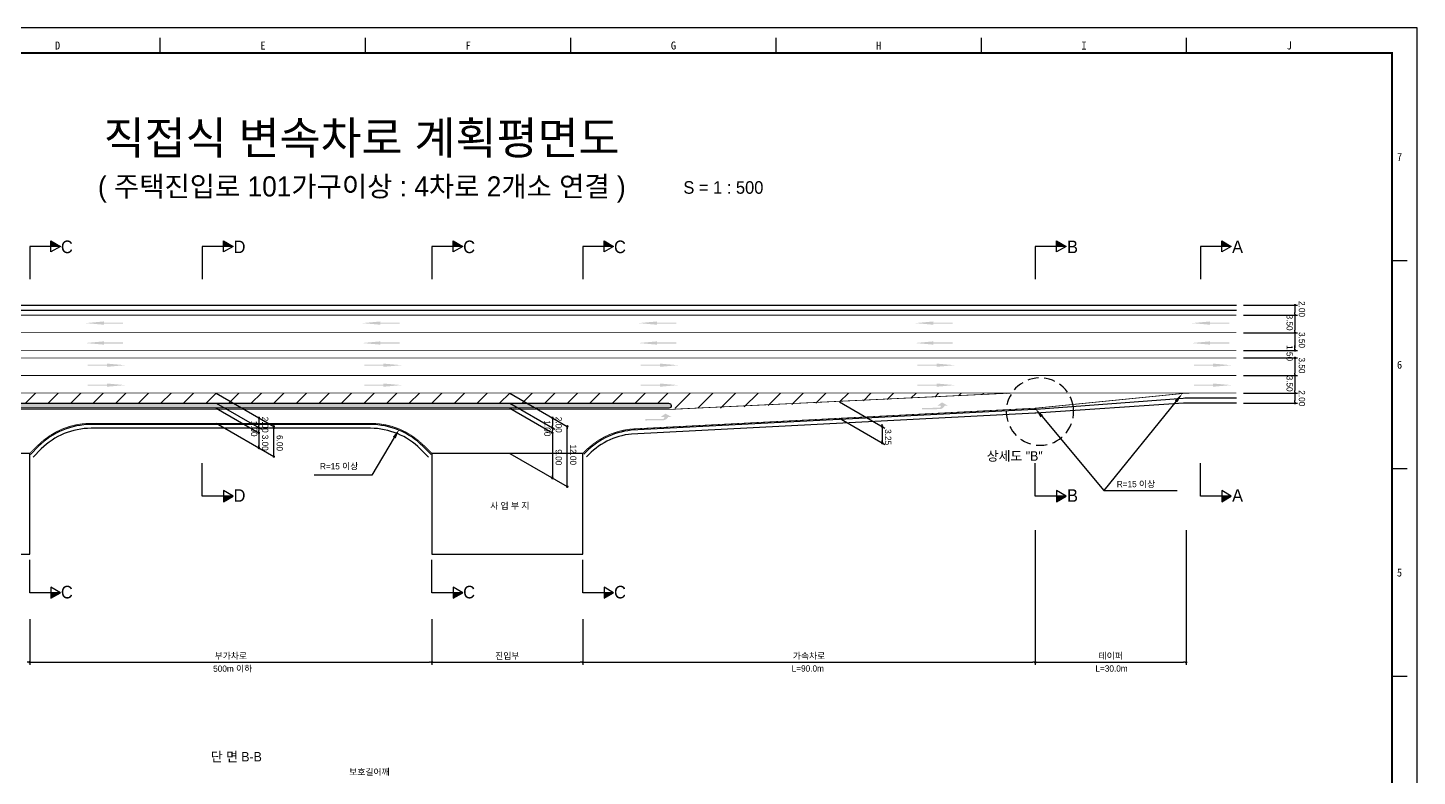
# Model space of a CAD drawing. Header units: millimetres. Extents: x 439 to 863, y 0 to 300.
# Drawn here: x 586.4 to 862.7, y 150.7 to 299.6 of the extents above; entities that cross this region are included whole.
import ezdxf
from ezdxf.enums import TextEntityAlignment as Align

# ---------------------------------------------------------------- set-up
doc = ezdxf.new("R2010")
doc.units = ezdxf.units.MM
doc.linetypes.add('HIDDEN', pattern=[9.525, 6.35, -3.175])
for name, color, linetype in [('CC-GSTR-0004', 4, 'Continuous'), ('CM-LANE-0030', 30, 'Continuous'), ('CZ-DIMT-0002', 7, 'Continuous'), ('CZ-LIN1-0007', 7, 'Continuous'), ('CZ-LIN2-0003', 3, 'Continuous'), ('CZ-LINE-0001', 7, 'Continuous'), ('CZ-TEXT-BOX0', 7, 'Continuous'), ('TITLE', 7, 'Continuous')]:
    doc.layers.add(name, color=color, linetype=linetype)
doc.styles.add('돋움', font='')
doc.styles.add('돋음체', font='')
doc.styles.get('돋움').set_extended_font_data('Dotum')
doc.styles.get('돋음체').set_extended_font_data('DotumChe')

# ---------------------------------------------------------------- blocks, each defined once
blk = doc.blocks.new('_Dot')
at = {"color": 0, "linetype": 'ByBlock', "lineweight": -2}
blk.add_line((-0.5, 0), (-1, 0), dxfattribs=at)
at = {"color": 0, "linetype": 'ByBlock', "const_width": 0.5}
blk.add_lwpolyline([(-0.25, 0, 1), (0.25, 0, 1)], format="xyb", close=True, dxfattribs=at)

msp = doc.modelspace()

# ---------------------------------------------------------------- hatches: boundary and pattern name
at = {"layer": 'CM-LANE-0030'}
h = msp.add_hatch(dxfattribs=at)
h.set_pattern_fill('ANSI31', color=256, style=0)
h.set_pattern_definition([(45, (-1534.1606, 457.6014), (-2.245064, 2.245064), [])])
h.paths.add_polyline_path([(514.35, 226.9), (543.03, 223.9), (547.84, 223.9), (547.81, 223.9, -0.949204), (547.87, 224.9), (713.87, 224.9, -0.974596), (713.9, 223.9), (713.89, 223.9), (723.61, 223.9), (781.85, 226.9)])
at = {"layer": 'CZ-LIN1-0007'}
for points in [[(601.54, 241.15), (601.54, 240.93), (605.37, 240.93), (605.37, 240.72), (601.54, 240.72), (601.54, 240.5), (597.89, 240.82)], [(656.54, 241.15), (656.54, 240.93), (660.37, 240.93), (660.37, 240.72), (656.54, 240.72), (656.54, 240.5), (652.89, 240.82)], [(711.54, 241.15), (711.54, 240.93), (715.37, 240.93), (715.37, 240.72), (711.54, 240.72), (711.54, 240.5), (707.89, 240.82)], [(766.54, 241.15), (766.54, 240.93), (770.37, 240.93), (770.37, 240.72), (766.54, 240.72), (766.54, 240.5), (762.89, 240.82)], [(821.54, 241.15), (821.54, 240.93), (825.37, 240.93), (825.37, 240.72), (821.54, 240.72), (821.54, 240.5), (817.89, 240.82)], [(601.54, 237.19), (601.54, 236.97), (605.37, 236.97), (605.37, 236.76), (601.54, 236.76), (601.54, 236.54), (597.89, 236.86)], [(656.54, 237.19), (656.54, 236.97), (660.37, 236.97), (660.37, 236.76), (656.54, 236.76), (656.54, 236.54), (652.89, 236.86)], [(711.54, 237.19), (711.54, 236.97), (715.37, 236.97), (715.37, 236.76), (711.54, 236.76), (711.54, 236.54), (707.89, 236.86)], [(766.54, 237.19), (766.54, 236.97), (770.37, 236.97), (770.37, 236.76), (766.54, 236.76), (766.54, 236.54), (762.89, 236.86)], [(821.54, 237.19), (821.54, 236.97), (825.37, 236.97), (825.37, 236.76), (821.54, 236.76), (821.54, 236.54), (817.89, 236.86)], [(602.15, 232.77), (602.15, 232.55), (598.33, 232.55), (598.33, 232.34), (602.15, 232.34), (602.15, 232.13), (605.8, 232.45)], [(657.15, 232.77), (657.15, 232.55), (653.33, 232.55), (653.33, 232.34), (657.15, 232.34), (657.15, 232.13), (660.8, 232.45)], [(712.15, 232.77), (712.15, 232.55), (708.33, 232.55), (708.33, 232.34), (712.15, 232.34), (712.15, 232.13), (715.8, 232.45)], [(767.15, 232.77), (767.15, 232.55), (763.33, 232.55), (763.33, 232.34), (767.15, 232.34), (767.15, 232.13), (770.8, 232.45)], [(822.15, 232.77), (822.15, 232.55), (818.33, 232.55), (818.33, 232.34), (822.15, 232.34), (822.15, 232.13), (825.8, 232.45)], [(602.15, 228.81), (602.15, 228.6), (598.33, 228.6), (598.33, 228.38), (602.15, 228.38), (602.15, 228.17), (605.8, 228.49)], [(657.15, 228.81), (657.15, 228.6), (653.33, 228.6), (653.33, 228.38), (657.15, 228.38), (657.15, 228.17), (660.8, 228.49)], [(712.15, 228.81), (712.15, 228.6), (708.33, 228.6), (708.33, 228.38), (712.15, 228.38), (712.15, 228.17), (715.8, 228.49)], [(767.15, 228.81), (767.15, 228.6), (763.33, 228.6), (763.33, 228.38), (767.15, 228.38), (767.15, 228.17), (770.8, 228.49)], [(822.15, 228.81), (822.15, 228.6), (818.33, 228.6), (818.33, 228.38), (822.15, 228.38), (822.15, 228.17), (825.8, 228.49)], [(767.76, 223.71, 0.267976), (768.79, 224.4), (769.42, 224.4), (768.25, 225.05), (767.31, 224.4), (768, 224.4, -0.504994), (767.69, 223.98), (764.23, 223.96), (764.23, 223.69)], [(712.76, 221.48, 0.267976), (713.79, 222.16), (714.42, 222.16), (713.25, 222.82), (712.31, 222.17), (713, 222.16, -0.504994), (712.69, 221.75), (709.23, 221.73), (709.23, 221.45)]]:
    msp.add_hatch(color=256, dxfattribs=at).paths.add_polyline_path(points)
at = {"layer": 'CZ-LIN2-0003'}
h = msp.add_hatch(dxfattribs=at)
h.set_pattern_fill('CROSS', color=256, scale=0.075, style=0)
h.set_pattern_definition([(0, (-1534.16064, 457.6014), (0.47625, 0.47625), [0.238125, -0.714375]), (90, (-1534.0416, 457.48233), (-0.47625, 0.47625), [0.238125, -0.714375])])
h.paths.add_polyline_path([(713.87, 224.9), (547.87, 224.9, 1), (547.87, 223.9), (713.87, 223.9, 1)])
at = {"layer": 'CZ-LINE-0001'}
for points in [[(591.03, 257.17), (591.03, 256.07), (592.93, 256.07)], [(625.36, 257.17), (625.36, 256.07), (627.27, 256.07)], [(671.03, 257.17), (671.03, 256.07), (672.93, 256.07)], [(701.03, 257.17), (701.03, 256.07), (702.93, 256.07)], [(791.03, 257.17), (791.03, 256.07), (792.93, 256.07)], [(823.87, 257.17), (823.87, 256.07), (825.77, 256.07)], [(627.27, 206.4), (625.36, 206.4), (625.36, 205.3)], [(792.93, 206.4), (791.03, 206.4), (791.03, 205.3)], [(825.77, 206.4), (823.87, 206.4), (823.87, 205.3)], [(592.93, 187.19), (591.03, 187.19), (591.03, 186.09)], [(672.93, 187.19), (671.03, 187.19), (671.03, 186.09)], [(702.93, 187.19), (701.03, 187.19), (701.03, 186.09)]]:
    msp.add_hatch(color=256, dxfattribs=at).paths.add_polyline_path(points)

# ---------------------------------------------------------------- linework, layer by layer
at = {"color": 0, "linetype": 'ByBlock', "lineweight": -2}
for p, q in [((838.44, 244.15), (838.44, 243.9)), ((838.44, 242.65), (838.44, 242.9)), ((838.44, 242.15), (838.44, 241.9)), ((838.44, 239.15), (838.44, 239.4)), ((838.44, 238.65), (838.44, 238.4)), ((838.44, 235.65), (838.44, 235.9)), ((838.44, 235.65), (838.44, 235.9)), ((838.44, 233.65), (838.44, 233.4)), ((838.44, 233.65), (838.44, 233.4)), ((838.44, 230.65), (838.44, 230.9)), ((838.44, 230.15), (838.44, 229.9)), ((838.44, 227.15), (838.44, 227.4)), ((838.44, 226.65), (838.44, 226.4)), ((838.44, 225.15), (838.44, 225.4)), ((632.38, 221.74), (632.38, 221.49)), ((690.75, 221.74), (690.75, 221.49)), ((632.38, 220.24), (632.38, 220.49)), ((632.38, 219.74), (632.38, 219.49)), ((632.38, 219.24), (632.38, 219.49)), ((635.34, 220.04), (635.34, 219.79)), ((690.75, 220.24), (690.75, 220.49)), ((690.75, 219.74), (690.75, 219.49)), ((690.75, 219.24), (690.75, 219.49)), ((693.71, 220.04), (693.71, 219.79)), ((756.35, 220.49), (756.35, 220.74)), ((756.35, 219.99), (756.35, 219.74)), ((632.38, 216.24), (632.38, 216.49)), ((756.35, 217.24), (756.35, 217.49)), ((635.34, 214.54), (635.34, 214.79)), ((690.75, 210.26), (690.75, 210.51)), ((693.71, 208.55), (693.71, 208.8))]:
    msp.add_line(p, q, dxfattribs=at)
at = {"color": 0, "linetype": 'ByBlock', "const_width": 0.25}
for points in [[(838.44, 244.27, 1), (838.44, 244.52, 1)], [(838.44, 242.52, 1), (838.44, 242.27, 1)], [(838.44, 242.27, 1), (838.44, 242.52, 1)], [(838.44, 239.02, 1), (838.44, 238.77, 1)], [(838.44, 238.77, 1), (838.44, 239.02, 1)], [(838.44, 235.52, 1), (838.44, 235.27, 1)], [(838.44, 235.52, 1), (838.44, 235.27, 1)], [(838.44, 233.77, 1), (838.44, 234.02, 1)], [(838.44, 233.77, 1), (838.44, 234.02, 1)], [(838.44, 230.52, 1), (838.44, 230.27, 1)], [(838.44, 230.27, 1), (838.44, 230.52, 1)], [(838.44, 226.77, 1), (838.44, 227.02, 1)], [(838.44, 227.02, 1), (838.44, 226.77, 1)], [(838.44, 225.02, 1), (838.44, 224.77, 1)], [(632.38, 221.87, 1), (632.38, 222.12, 1)], [(690.75, 221.87, 1), (690.75, 222.12, 1)], [(632.38, 220.12, 1), (632.38, 219.87, 1)], [(632.38, 219.87, 1), (632.38, 220.12, 1)], [(632.38, 219.12, 1), (632.38, 218.87, 1)], [(635.34, 220.16, 1), (635.34, 220.41, 1)], [(690.75, 219.87, 1), (690.75, 220.12, 1)], [(690.75, 220.12, 1), (690.75, 219.87, 1)], [(690.75, 219.12, 1), (690.75, 218.87, 1)], [(693.71, 220.16, 1), (693.71, 220.41, 1)], [(756.35, 220.37, 1), (756.35, 220.12, 1)], [(756.35, 220.12, 1), (756.35, 220.37, 1)], [(632.38, 216.12, 1), (632.38, 215.87, 1)], [(756.35, 217.12, 1), (756.35, 216.87, 1)], [(635.34, 214.41, 1), (635.34, 214.16, 1)], [(690.75, 210.13, 1), (690.75, 209.88, 1)], [(693.71, 208.42, 1), (693.71, 208.17, 1)]]:
    msp.add_lwpolyline(points, format="xyb", close=True, dxfattribs=at)
at = {"layer": 'CC-GSTR-0004'}
for points in [[(486.79, 244.4), (826.79, 244.4)], [(486.79, 243.4), (826.79, 243.4)]]:
    msp.add_lwpolyline(points, dxfattribs=at)
for points in [[(826.79, 225.9), (817.35, 225.9, 0.01872), (816.23, 225.86), (786.97, 223.66, -0.005853), (786.62, 223.64), (706.44, 219.51, 0.185887), (696.98, 214.73)], [(826.79, 224.9), (817.29, 224.9, 0.016655), (816.29, 224.87), (786.9, 222.91), (786.9, 222.91, -0.003788), (786.68, 222.89), (786.68, 222.89), (706.5, 218.76, 0.185554), (697.53, 214.23)], [(666.61, 214.72), (665.01, 216.33, 0.198912), (654.58, 220.65), (599, 220.65, 0.198912), (588.57, 216.33), (586.97, 214.72)], [(666.08, 214.19), (664.48, 215.8, 0.198912), (654.58, 219.9), (599, 219.9, 0.198912), (589.1, 215.8), (587.5, 214.19)]]:
    msp.add_lwpolyline(points, format="xyb", dxfattribs=at)
at = {"layer": 'CM-LANE-0030', "const_width": 0.15}
for points in [[(486.79, 235.4), (826.79, 235.4)], [(486.79, 233.9), (826.79, 233.9)]]:
    msp.add_lwpolyline(points, dxfattribs=at)
msp.add_lwpolyline([(713.87, 223.65), (547.92, 223.65), (514.35, 226.9), (781.85, 226.9)], close=True, dxfattribs=at)
at = {"layer": 'CZ-LIN1-0007', "const_width": 0.15}
msp.add_lwpolyline([(486.79, 242.4), (826.79, 242.4)], dxfattribs=at)
at = {"layer": 'CZ-LIN1-0007', "linetype": 'HIDDEN', "const_width": 0.15}
for points in [[(486.79, 238.9), (826.79, 238.9)], [(486.79, 230.4), (826.79, 230.4)], [(781.85, 226.9), (817.54, 226.9)]]:
    msp.add_lwpolyline(points, dxfattribs=at)
at = {"layer": 'CZ-LIN1-0007', "const_width": 0.15}
for points in [[(826.79, 226.9), (817.54, 226.9, 0.024922), (816.05, 226.82), (787.15, 223.93), (787.15, 223.93, -0.012053), (786.43, 223.88), (786.43, 223.88), (706.42, 219.76, 0.185992), (696.79, 214.9)], [(666.79, 214.9), (665.18, 216.51, 0.198912), (654.58, 220.9), (599, 220.9, 0.198912), (588.4, 216.51), (586.79, 214.9)]]:
    msp.add_lwpolyline(points, format="xyb", dxfattribs=at)
at = {"layer": 'CZ-LIN2-0003'}
msp.add_lwpolyline([(713.87, 224.9, -0.974596), (713.9, 223.9), (713.89, 223.9), (547.84, 223.9), (547.81, 223.9, -0.949204), (547.87, 224.9)], format="xyb", close=True, dxfattribs=at)
for points in [[(586.79, 214.9), (556.79, 214.9), (556.79, 194.9), (586.79, 194.9)], [(696.79, 214.9), (666.79, 214.9), (666.79, 194.9), (696.79, 194.9)]]:
    msp.add_lwpolyline(points, close=True, dxfattribs=at)
at = {"layer": 'CZ-LINE-0001'}
for p, q in [((591.03, 254.97), (591.03, 257.17)), ((591.03, 257.17), (592.93, 256.07)), ((625.36, 254.97), (625.36, 257.17)), ((625.36, 257.17), (627.27, 256.07)), ((671.03, 254.97), (671.03, 257.17)), ((671.03, 257.17), (672.93, 256.07)), ((701.03, 254.97), (701.03, 257.17)), ((701.03, 257.17), (702.93, 256.07)), ((791.03, 254.97), (791.03, 257.17)), ((791.03, 257.17), (792.93, 256.07)), ((823.87, 254.97), (823.87, 257.17)), ((823.87, 257.17), (825.77, 256.07)), ((592.93, 256.07), (586.79, 256.07)), ((586.79, 256.07), (586.79, 249.53)), ((592.93, 256.07), (591.03, 254.97)), ((627.27, 256.07), (621.12, 256.07)), ((621.12, 256.07), (621.12, 249.53)), ((627.27, 256.07), (625.36, 254.97)), ((672.93, 256.07), (666.79, 256.07)), ((666.79, 256.07), (666.79, 249.53)), ((672.93, 256.07), (671.03, 254.97)), ((702.93, 256.07), (696.79, 256.07)), ((696.79, 256.07), (696.79, 249.53)), ((702.93, 256.07), (701.03, 254.97)), ((792.93, 256.07), (786.79, 256.07)), ((786.79, 256.07), (786.79, 249.53)), ((792.93, 256.07), (791.03, 254.97)), ((825.77, 256.07), (819.63, 256.07)), ((819.63, 256.07), (819.63, 249.53)), ((825.77, 256.07), (823.87, 254.97)), ((828.21, 244.4), (838.94, 244.4)), ((838.44, 243.9), (838.44, 242.9)), ((828.21, 242.4), (838.94, 242.4)), ((828.21, 242.4), (838.94, 242.4)), ((838.44, 241.9), (838.44, 239.4)), ((828.21, 238.9), (838.94, 238.9)), ((828.21, 238.9), (838.94, 238.9)), ((838.44, 238.4), (838.44, 235.9)), ((828.21, 235.4), (838.94, 235.4)), ((828.21, 235.4), (838.94, 235.4)), ((838.44, 235.9), (838.44, 236.4)), ((828.21, 233.9), (838.94, 233.9)), ((828.21, 233.9), (838.94, 233.9)), ((838.44, 233.4), (838.44, 230.9)), ((838.44, 233.4), (838.44, 232.9)), ((828.21, 230.4), (838.94, 230.4)), ((828.21, 230.4), (838.94, 230.4)), ((838.44, 229.9), (838.44, 227.4)), ((623.89, 226.9), (635.34, 220.29)), ((682.26, 226.9), (693.71, 220.29)), ((828.21, 226.9), (838.94, 226.9)), ((828.21, 226.9), (838.94, 226.9)), ((623.89, 224.9), (632.88, 219.7)), ((623.89, 224.9), (632.88, 219.7)), ((623.89, 223.9), (632.38, 218.99)), ((682.26, 224.9), (691.25, 219.7)), ((682.26, 224.9), (691.25, 219.7)), ((682.26, 223.9), (690.75, 218.99)), ((747.86, 225.15), (756.85, 219.95)), ((828.21, 224.9), (838.94, 224.9)), ((838.44, 226.4), (838.44, 225.4)), ((632.38, 221.49), (632.38, 220.49)), ((690.75, 221.49), (690.75, 220.49)), ((747.86, 221.9), (756.85, 216.7)), ((623.89, 220.9), (635.34, 214.29)), ((632.38, 218.99), (632.38, 215.99)), ((635.34, 214.29), (635.34, 220.29)), ((690.75, 218.99), (690.75, 210.01)), ((693.71, 208.3), (693.71, 220.29)), ((756.35, 219.74), (756.35, 216.74)), ((621.12, 206.4), (621.12, 212.94)), ((682.26, 214.91), (693.71, 208.3)), ((786.79, 206.4), (786.79, 212.94)), ((819.63, 206.4), (819.63, 212.94)), ((627.27, 206.4), (625.36, 207.5)), ((625.36, 207.5), (625.36, 205.3)), ((792.93, 206.4), (791.03, 207.5)), ((791.03, 207.5), (791.03, 205.3)), ((800.4, 207.55), (815.03, 207.55)), ((825.77, 206.4), (823.87, 207.5)), ((823.87, 207.5), (823.87, 205.3)), ((627.27, 206.4), (621.12, 206.4)), ((625.36, 205.3), (627.27, 206.4)), ((792.93, 206.4), (786.79, 206.4)), ((791.03, 205.3), (792.93, 206.4)), ((825.77, 206.4), (819.63, 206.4)), ((823.87, 205.3), (825.77, 206.4)), ((786.79, 199.64), (786.79, 172.86)), ((786.79, 199.64), (786.79, 172.86)), ((816.79, 199.64), (816.79, 172.86)), ((586.79, 187.19), (586.79, 193.73)), ((666.79, 187.19), (666.79, 193.73)), ((696.79, 187.19), (696.79, 193.73)), ((592.93, 187.19), (591.03, 188.29)), ((591.03, 188.29), (591.03, 186.09)), ((672.93, 187.19), (671.03, 188.29)), ((671.03, 188.29), (671.03, 186.09)), ((702.93, 187.19), (701.03, 188.29)), ((701.03, 188.29), (701.03, 186.09)), ((592.93, 187.19), (586.79, 187.19)), ((591.03, 186.09), (592.93, 187.19)), ((672.93, 187.19), (666.79, 187.19)), ((671.03, 186.09), (672.93, 187.19)), ((702.93, 187.19), (696.79, 187.19)), ((701.03, 186.09), (702.93, 187.19)), ((586.79, 181.91), (586.79, 172.86)), ((586.79, 181.91), (586.79, 172.86)), ((666.79, 181.91), (666.79, 172.86)), ((666.79, 181.91), (666.79, 172.86)), ((696.79, 181.91), (696.79, 172.86)), ((696.79, 181.91), (696.79, 172.86)), ((587.29, 173.36), (666.29, 173.36)), ((667.29, 173.36), (696.29, 173.36)), ((697.29, 173.36), (786.29, 173.36)), ((787.29, 173.36), (816.29, 173.36))]:
    msp.add_line(p, q, dxfattribs=at)
at = {"layer": 'CZ-LINE-0001', "linetype": 'HIDDEN', "ltscale": 0.35}
msp.add_line((794.37, 224), (794.37, 224), dxfattribs=at)
at = {"layer": 'CZ-LINE-0001'}
for points in [[(814.79, 225.27), (800.4, 207.55)], [(788.08, 222.29), (800.4, 207.55)], [(659.29, 218.04), (654.84, 210.58), (643.36, 210.58)]]:
    msp.add_lwpolyline(points, dxfattribs=at)
at = {"layer": 'CZ-LINE-0001', "linetype": 'HIDDEN', "ltscale": 0.35}
msp.add_arc((787.72, 223.22), 6.7, 6.7667, 6.749, dxfattribs=at)
at = {"layer": 'CZ-LINE-0001'}
for points in [[(814.53, 225.48), (816.05, 226.82), (815.04, 225.06)], [(787.82, 222.07), (786.79, 223.82), (788.33, 222.5)], [(659.01, 218.21), (660.32, 219.76), (659.58, 217.87)]]:
    msp.add_solid(points, dxfattribs=at)
at = {"layer": 'TITLE', "color": 7, "linetype": 'Continuous'}
for p, q in [((612.77, 294.52), (612.77, 297.54)), ((653.59, 294.52), (653.59, 297.54)), ((694.42, 294.52), (694.42, 297.54)), ((735.24, 294.52), (735.24, 297.54)), ((776.07, 294.52), (776.07, 297.54)), ((816.89, 294.52), (816.89, 297.54)), ((860.74, 253.19), (857.71, 253.19)), ((860.74, 211.86), (857.71, 211.86)), ((860.74, 170.53), (857.71, 170.53))]:
    msp.add_line(p, q, dxfattribs=at)
at = {"layer": 'TITLE'}
msp.add_lwpolyline([(439.39, 0.18), (862.75, 0.18), (862.75, 299.56), (439.39, 299.56)], close=True, dxfattribs=at)
at = {"layer": 'TITLE', "linetype": 'Continuous', "const_width": 0.403}
msp.add_lwpolyline([(449.47, 5.22), (449.47, 294.52), (857.71, 294.52), (857.71, 5.22)], close=True, dxfattribs=at)

# ---------------------------------------------------------------- block references
at = {"layer": 'CZ-LINE-0001', "xscale": 0.5, "yscale": 0.5, "zscale": 0.5}
for p in [(586.79, 173.36), (666.79, 173.36), (696.79, 173.36), (786.79, 173.36), (816.79, 173.36)]:
    msp.add_blockref('_Dot', p, dxfattribs=at)
at = {"layer": 'CZ-LINE-0001', "xscale": 0.5, "yscale": 0.5, "zscale": 0.5, "rotation": 180}
for p in [(586.79, 173.36), (666.79, 173.36), (696.79, 173.36), (786.79, 173.36)]:
    msp.add_blockref('_Dot', p, dxfattribs=at)

# ---------------------------------------------------------------- texts
at = {"layer": 'CZ-DIMT-0002', "style": '돋움'}
for s, height, p in [('C', 2.5, (594.19, 255.99)), ('D', 2.5, (628.52, 255.99)), ('C', 2.5, (674.19, 255.99)), ('C', 2.5, (704.19, 255.99)), ('B', 2.5, (794.19, 255.99)), ('A', 2.5, (827.02, 255.99)), ('상세도 "B"', 1.875, (782.71, 214.39)), ('R=15 이상', 1.25, (648.34, 212.35)), ('D', 2.5, (628.52, 206.53)), ('B', 2.5, (794.19, 206.53)), ('R=15 이상', 1.25, (806.82, 208.81)), ('A', 2.5, (827.02, 206.53)), ('사 업 부 지', 1.25, (682.28, 204.49)), ('C', 2.5, (594.19, 187.32)), ('C', 2.5, (674.19, 187.32)), ('C', 2.5, (704.19, 187.32)), ('500m 이하', 1.25, (627.17, 172.1)), ('L=90.0m', 1.25, (741.55, 172.13)), ('L=30.0m', 1.25, (801.96, 172.13))]:
    msp.add_text(s, height=height, dxfattribs=at).set_placement(p, align=Align.MIDDLE_CENTER)
for s, p in [('2.00', (839.2, 245.21)), ('3.50', (836.76, 242.52)), ('3.50', (839.2, 239.05)), ('1.50', (836.76, 236.46)), ('3.50', (839.2, 233.99)), ('3.50', (836.76, 230.38)), ('2.00', (839.2, 227.46))]:
    msp.add_text(s, height=1.25, rotation=270, dxfattribs=at).set_placement(p)
at = {"layer": 'CZ-DIMT-0002', "char_height": 1.25, "attachment_point": 5, "rotation": 270, "style": '돋움'}
for s, insert in [('1.00', (631.42, 219.85)), ('\\A1;2.00', (633.63, 220.61)), ('1.00', (689.74, 219.89)), ('\\A1;2.00', (692, 220.61)), ('3.00', (633.63, 217.03)), ('6.00', (636.52, 216.97)), ('3.25', (757.51, 218.14)), ('9.00', (692, 214.13)), ('12.00', (694.89, 214.64))]:
    msp.add_mtext(s, dxfattribs=dict(at, insert=insert))
at = {"layer": 'CZ-LINE-0001', "char_height": 1.25, "attachment_point": 5, "style": '돋움'}
for s, insert in [('\\A1;부가차로', (626.79, 174.56)), ('\\A1;진입부', (681.79, 174.56)), ('\\A1;가속차로', (741.79, 174.56)), ('\\A1;테이퍼', (801.79, 174.56)), ('\\A1;보호길어깨', (654.36, 151.48))]:
    msp.add_mtext(s, dxfattribs=dict(at, insert=insert))
at = {"layer": 'CZ-TEXT-BOX0', "style": '돋움'}
msp.add_text('단 면 B-B', height=1.875, dxfattribs=at).set_placement((627.89, 154.58), align=Align.MIDDLE_CENTER)
at = {"layer": 'TITLE', "color": 3, "linetype": 'Continuous', "style": '돋음체'}
for s, p in [('D', (592.35, 296.03)), ('E', (633.18, 296.03)), ('F', (674, 296.03)), ('G', (714.83, 296.03)), ('H', (755.65, 296.03)), ('I', (796.48, 296.03)), ('J', (837.3, 296.03)), ('7', (859.23, 273.86)), ('6', (859.23, 232.53)), ('5', (859.23, 191.2))]:
    msp.add_text(s, height=1.59, dxfattribs=at).set_placement(p, align=Align.MIDDLE)
at = {"layer": 'TITLE', "style": '돋움'}
for s, height, p in [('직접식 변속차로 계획평면도', 6.5, (652.8, 277.64)), ('( 주택진입로 101가구이상 : 4차로 2개소 연결 )', 4, (652.85, 268.01))]:
    msp.add_text(s, height=height, dxfattribs=at).set_placement(p, align=Align.MIDDLE_CENTER)
msp.add_text('S = 1 : 500', height=2.5, dxfattribs=at).set_placement((716.8, 267.8), align=Align.MIDDLE_LEFT)

doc.saveas('drawing.dxf')
